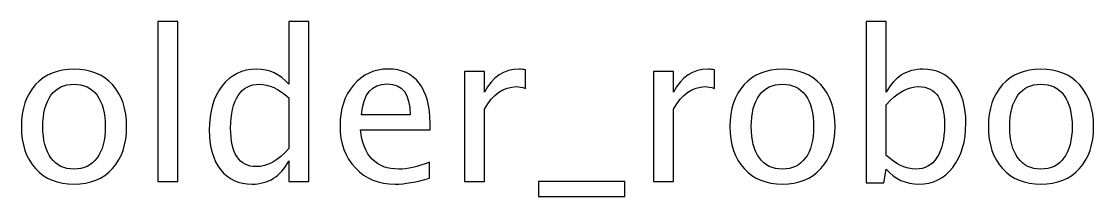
# Model space of a CAD drawing. Header units: centimetres. Extents: x -31.2 to 31.2, y -24.9 to 29.2.
# Drawn here: x -20.83 to -14.28, y 28.08 to 29.15 of the extents above; entities that cross this region are included whole.
import ezdxf

# ---------------------------------------------------------------- set-up
doc = ezdxf.new("R2010")
doc.units = ezdxf.units.CM
doc.header["$MEASUREMENT"] = 0
doc.layers.add('Layer 1', color=7, linetype='Continuous')

msp = doc.modelspace()

# ---------------------------------------------------------------- linework, layer by layer
at = {"layer": 'Layer 1'}
for points, knots in [([(-19.99762, 28.17044), (-19.99762, 28.17044), (-19.99762, 29.14961), (-19.99762, 29.14961), (-19.99762, 29.14961), (-19.99762, 29.14961), (-19.8757, 29.14961), (-19.8757, 29.14961), (-19.8757, 29.14961), (-19.8757, 29.14961), (-19.8757, 28.17044), (-19.8757, 28.17044), (-19.8757, 28.17044), (-19.8757, 28.17044), (-19.99762, 28.17044), (-19.99762, 28.17044)], [0, 0, 0, 0, 0.2, 0.2, 0.2, 0.2, 0.4, 0.4, 0.4, 0.4, 0.6, 0.6, 0.6, 0.6, 1, 1, 1, 1]), ([(-19.19752, 28.17044), (-19.19752, 28.17044), (-19.19752, 28.29681), (-19.19752, 28.29681), (-19.19752, 28.29681), (-19.24726, 28.2024), (-19.32219, 28.1552), (-19.42231, 28.1552), (-19.42231, 28.1552), (-19.50359, 28.1552), (-19.56751, 28.18462), (-19.61408, 28.24368), (-19.61408, 28.24368), (-19.66065, 28.30273), (-19.68393, 28.38338), (-19.68393, 28.48561), (-19.68393, 28.48561), (-19.68393, 28.59737), (-19.65747, 28.68733), (-19.60477, 28.75549), (-19.60477, 28.75549), (-19.55185, 28.82343), (-19.48242, 28.85751), (-19.39627, 28.85751), (-19.39627, 28.85751), (-19.31648, 28.85751), (-19.25001, 28.82703), (-19.19752, 28.76586), (-19.19752, 28.76586), (-19.19752, 28.76586), (-19.19752, 29.14961), (-19.19752, 29.14961), (-19.19752, 29.14961), (-19.19752, 29.14961), (-19.0756, 29.14961), (-19.0756, 29.14961), (-19.0756, 29.14961), (-19.0756, 29.14961), (-19.0756, 28.17044), (-19.0756, 28.17044), (-19.0756, 28.17044), (-19.0756, 28.17044), (-19.19752, 28.17044), (-19.19752, 28.17044)], [0, 0, 0, 0, 0.0833333, 0.0833333, 0.0833333, 0.0833333, 0.1666667, 0.1666667, 0.1666667, 0.1666667, 0.25, 0.25, 0.25, 0.25, 0.3333333, 0.3333333, 0.3333333, 0.3333333, 0.4166667, 0.4166667, 0.4166667, 0.4166667, 0.5, 0.5, 0.5, 0.5, 0.5833333, 0.5833333, 0.5833333, 0.5833333, 0.6666667, 0.6666667, 0.6666667, 0.6666667, 0.75, 0.75, 0.75, 0.75, 0.8333333, 0.8333333, 0.8333333, 0.8333333, 1, 1, 1, 1]), ([(-15.66926, 28.16282), (-15.66926, 28.16282), (-15.66926, 29.14961), (-15.66926, 29.14961), (-15.66926, 29.14961), (-15.66926, 29.14961), (-15.54734, 29.14961), (-15.54734, 29.14961), (-15.54734, 29.14961), (-15.54734, 29.14961), (-15.54734, 28.71633), (-15.54734, 28.71633), (-15.54734, 28.71633), (-15.49739, 28.81052), (-15.42224, 28.85751), (-15.32213, 28.85751), (-15.32213, 28.85751), (-15.24106, 28.85751), (-15.17735, 28.82809), (-15.13078, 28.76903), (-15.13078, 28.76903), (-15.08421, 28.70998), (-15.06093, 28.62933), (-15.06093, 28.5271), (-15.06093, 28.5271), (-15.06093, 28.41576), (-15.08739, 28.3258), (-15.14009, 28.25765), (-15.14009, 28.25765), (-15.1928, 28.18928), (-15.26222, 28.1552), (-15.34816, 28.1552), (-15.34816, 28.1552), (-15.42796, 28.1552), (-15.49442, 28.18568), (-15.54734, 28.24685), (-15.54734, 28.24685), (-15.54734, 28.24685), (-15.56216, 28.16282), (-15.56216, 28.16282), (-15.56216, 28.16282), (-15.56216, 28.16282), (-15.66926, 28.16282), (-15.66926, 28.16282)], [0, 0, 0, 0, 0.0833333, 0.0833333, 0.0833333, 0.0833333, 0.1666667, 0.1666667, 0.1666667, 0.1666667, 0.25, 0.25, 0.25, 0.25, 0.3333333, 0.3333333, 0.3333333, 0.3333333, 0.4166667, 0.4166667, 0.4166667, 0.4166667, 0.5, 0.5, 0.5, 0.5, 0.5833333, 0.5833333, 0.5833333, 0.5833333, 0.6666667, 0.6666667, 0.6666667, 0.6666667, 0.75, 0.75, 0.75, 0.75, 0.8333333, 0.8333333, 0.8333333, 0.8333333, 1, 1, 1, 1]), ([(-20.50985, 28.1552), (-20.6087, 28.1552), (-20.68701, 28.18674), (-20.74459, 28.24982), (-20.74459, 28.24982), (-20.80237, 28.31289), (-20.83116, 28.39862), (-20.83116, 28.50678), (-20.83116, 28.50678), (-20.83116, 28.61473), (-20.80237, 28.70024), (-20.74459, 28.76311), (-20.74459, 28.76311), (-20.68701, 28.82597), (-20.6087, 28.85751), (-20.50985, 28.85751), (-20.50985, 28.85751), (-20.411, 28.85751), (-20.33268, 28.82597), (-20.27511, 28.76311), (-20.27511, 28.76311), (-20.21733, 28.70024), (-20.18854, 28.61473), (-20.18854, 28.50678), (-20.18854, 28.50678), (-20.18854, 28.39862), (-20.21733, 28.31289), (-20.27511, 28.24982), (-20.27511, 28.24982), (-20.33268, 28.18674), (-20.411, 28.1552), (-20.50985, 28.1552)], [0, 0, 0, 0, 0.1111111, 0.1111111, 0.1111111, 0.1111111, 0.2222222, 0.2222222, 0.2222222, 0.2222222, 0.3333333, 0.3333333, 0.3333333, 0.3333333, 0.4444444, 0.4444444, 0.4444444, 0.4444444, 0.5555556, 0.5555556, 0.5555556, 0.5555556, 0.6666667, 0.6666667, 0.6666667, 0.6666667, 0.7777778, 0.7777778, 0.7777778, 0.7777778, 1, 1, 1, 1]), ([(-18.33731, 28.19203), (-18.41922, 28.16748), (-18.48929, 28.1552), (-18.54771, 28.1552), (-18.54771, 28.1552), (-18.6474, 28.1552), (-18.72847, 28.18822), (-18.79091, 28.25405), (-18.79091, 28.25405), (-18.85335, 28.31988), (-18.88468, 28.40518), (-18.88468, 28.51017), (-18.88468, 28.51017), (-18.88468, 28.61198), (-18.85716, 28.69559), (-18.80192, 28.76099), (-18.80192, 28.76099), (-18.74667, 28.82618), (-18.67598, 28.85878), (-18.58983, 28.85878), (-18.58983, 28.85878), (-18.50834, 28.85878), (-18.44526, 28.82978), (-18.40081, 28.77179), (-18.40081, 28.77179), (-18.35636, 28.71379), (-18.33413, 28.63166), (-18.33413, 28.52519), (-18.33413, 28.52519), (-18.33413, 28.52519), (-18.33477, 28.48794), (-18.33477, 28.48794), (-18.33477, 28.48794), (-18.33477, 28.48794), (-18.76022, 28.48794), (-18.76022, 28.48794), (-18.76022, 28.48794), (-18.74244, 28.32707), (-18.66391, 28.24664), (-18.52485, 28.24664), (-18.52485, 28.24664), (-18.47383, 28.24664), (-18.41139, 28.26103), (-18.33731, 28.28982), (-18.33731, 28.28982), (-18.33731, 28.28982), (-18.33731, 28.19203), (-18.33731, 28.19203)], [0, 0, 0, 0, 0.0769231, 0.0769231, 0.0769231, 0.0769231, 0.1538462, 0.1538462, 0.1538462, 0.1538462, 0.2307692, 0.2307692, 0.2307692, 0.2307692, 0.3076923, 0.3076923, 0.3076923, 0.3076923, 0.3846154, 0.3846154, 0.3846154, 0.3846154, 0.4615385, 0.4615385, 0.4615385, 0.4615385, 0.5384615, 0.5384615, 0.5384615, 0.5384615, 0.6153846, 0.6153846, 0.6153846, 0.6153846, 0.6923077, 0.6923077, 0.6923077, 0.6923077, 0.7692308, 0.7692308, 0.7692308, 0.7692308, 0.8461538, 0.8461538, 0.8461538, 0.8461538, 1, 1, 1, 1]), ([(-18.12374, 28.17044), (-18.12374, 28.17044), (-18.12374, 28.84354), (-18.12374, 28.84354), (-18.12374, 28.84354), (-18.12374, 28.84354), (-18.00182, 28.84354), (-18.00182, 28.84354), (-18.00182, 28.84354), (-18.00182, 28.84354), (-18.00182, 28.71633), (-18.00182, 28.71633), (-18.00182, 28.71633), (-17.95335, 28.81052), (-17.88307, 28.85751), (-17.79079, 28.85751), (-17.79079, 28.85751), (-17.7783, 28.85751), (-17.76518, 28.85645), (-17.75163, 28.85434), (-17.75163, 28.85434), (-17.75163, 28.85434), (-17.75163, 28.74025), (-17.75163, 28.74025), (-17.75163, 28.74025), (-17.7728, 28.74723), (-17.79142, 28.75083), (-17.80751, 28.75083), (-17.80751, 28.75083), (-17.88498, 28.75083), (-17.94975, 28.70511), (-18.00182, 28.61346), (-18.00182, 28.61346), (-18.00182, 28.61346), (-18.00182, 28.17044), (-18.00182, 28.17044), (-18.00182, 28.17044), (-18.00182, 28.17044), (-18.12374, 28.17044), (-18.12374, 28.17044)], [0, 0, 0, 0, 0.0909091, 0.0909091, 0.0909091, 0.0909091, 0.1818182, 0.1818182, 0.1818182, 0.1818182, 0.2727273, 0.2727273, 0.2727273, 0.2727273, 0.3636364, 0.3636364, 0.3636364, 0.3636364, 0.4545455, 0.4545455, 0.4545455, 0.4545455, 0.5454545, 0.5454545, 0.5454545, 0.5454545, 0.6363636, 0.6363636, 0.6363636, 0.6363636, 0.7272727, 0.7272727, 0.7272727, 0.7272727, 0.8181818, 0.8181818, 0.8181818, 0.8181818, 1, 1, 1, 1]), ([(-16.9691, 28.17044), (-16.9691, 28.17044), (-16.9691, 28.84354), (-16.9691, 28.84354), (-16.9691, 28.84354), (-16.9691, 28.84354), (-16.84718, 28.84354), (-16.84718, 28.84354), (-16.84718, 28.84354), (-16.84718, 28.84354), (-16.84718, 28.71633), (-16.84718, 28.71633), (-16.84718, 28.71633), (-16.79871, 28.81052), (-16.72843, 28.85751), (-16.63615, 28.85751), (-16.63615, 28.85751), (-16.62366, 28.85751), (-16.61054, 28.85645), (-16.59699, 28.85434), (-16.59699, 28.85434), (-16.59699, 28.85434), (-16.59699, 28.74025), (-16.59699, 28.74025), (-16.59699, 28.74025), (-16.61816, 28.74723), (-16.63678, 28.75083), (-16.65287, 28.75083), (-16.65287, 28.75083), (-16.73034, 28.75083), (-16.79511, 28.70511), (-16.84718, 28.61346), (-16.84718, 28.61346), (-16.84718, 28.61346), (-16.84718, 28.17044), (-16.84718, 28.17044), (-16.84718, 28.17044), (-16.84718, 28.17044), (-16.9691, 28.17044), (-16.9691, 28.17044)], [0, 0, 0, 0, 0.0909091, 0.0909091, 0.0909091, 0.0909091, 0.1818182, 0.1818182, 0.1818182, 0.1818182, 0.2727273, 0.2727273, 0.2727273, 0.2727273, 0.3636364, 0.3636364, 0.3636364, 0.3636364, 0.4545455, 0.4545455, 0.4545455, 0.4545455, 0.5454545, 0.5454545, 0.5454545, 0.5454545, 0.6363636, 0.6363636, 0.6363636, 0.6363636, 0.7272727, 0.7272727, 0.7272727, 0.7272727, 0.8181818, 0.8181818, 0.8181818, 0.8181818, 1, 1, 1, 1]), ([(-16.18149, 28.1552), (-16.28034, 28.1552), (-16.35865, 28.18674), (-16.41623, 28.24982), (-16.41623, 28.24982), (-16.47401, 28.31289), (-16.5028, 28.39862), (-16.5028, 28.50678), (-16.5028, 28.50678), (-16.5028, 28.61473), (-16.47401, 28.70024), (-16.41623, 28.76311), (-16.41623, 28.76311), (-16.35865, 28.82597), (-16.28034, 28.85751), (-16.18149, 28.85751), (-16.18149, 28.85751), (-16.08264, 28.85751), (-16.00432, 28.82597), (-15.94675, 28.76311), (-15.94675, 28.76311), (-15.88897, 28.70024), (-15.86018, 28.61473), (-15.86018, 28.50678), (-15.86018, 28.50678), (-15.86018, 28.39862), (-15.88897, 28.31289), (-15.94675, 28.24982), (-15.94675, 28.24982), (-16.00432, 28.18674), (-16.08264, 28.1552), (-16.18149, 28.1552)], [0, 0, 0, 0, 0.1111111, 0.1111111, 0.1111111, 0.1111111, 0.2222222, 0.2222222, 0.2222222, 0.2222222, 0.3333333, 0.3333333, 0.3333333, 0.3333333, 0.4444444, 0.4444444, 0.4444444, 0.4444444, 0.5555556, 0.5555556, 0.5555556, 0.5555556, 0.6666667, 0.6666667, 0.6666667, 0.6666667, 0.7777778, 0.7777778, 0.7777778, 0.7777778, 1, 1, 1, 1]), ([(-14.60204, 28.1552), (-14.70089, 28.1552), (-14.7792, 28.18674), (-14.83678, 28.24982), (-14.83678, 28.24982), (-14.89456, 28.31289), (-14.92335, 28.39862), (-14.92335, 28.50678), (-14.92335, 28.50678), (-14.92335, 28.61473), (-14.89456, 28.70024), (-14.83678, 28.76311), (-14.83678, 28.76311), (-14.7792, 28.82597), (-14.70089, 28.85751), (-14.60204, 28.85751), (-14.60204, 28.85751), (-14.50319, 28.85751), (-14.42487, 28.82597), (-14.3673, 28.76311), (-14.3673, 28.76311), (-14.30952, 28.70024), (-14.28073, 28.61473), (-14.28073, 28.50678), (-14.28073, 28.50678), (-14.28073, 28.39862), (-14.30952, 28.31289), (-14.3673, 28.24982), (-14.3673, 28.24982), (-14.42487, 28.18674), (-14.50319, 28.1552), (-14.60204, 28.1552)], [0, 0, 0, 0, 0.1111111, 0.1111111, 0.1111111, 0.1111111, 0.2222222, 0.2222222, 0.2222222, 0.2222222, 0.3333333, 0.3333333, 0.3333333, 0.3333333, 0.4444444, 0.4444444, 0.4444444, 0.4444444, 0.5555556, 0.5555556, 0.5555556, 0.5555556, 0.6666667, 0.6666667, 0.6666667, 0.6666667, 0.7777778, 0.7777778, 0.7777778, 0.7777778, 1, 1, 1, 1]), ([(-20.51006, 28.24664), (-20.44974, 28.24664), (-20.40275, 28.26929), (-20.3693, 28.3148), (-20.3693, 28.3148), (-20.33607, 28.36009), (-20.31935, 28.42423), (-20.31935, 28.50678), (-20.31935, 28.50678), (-20.31935, 28.58912), (-20.33607, 28.65304), (-20.3693, 28.69834), (-20.3693, 28.69834), (-20.40275, 28.74342), (-20.44974, 28.76607), (-20.51006, 28.76607), (-20.51006, 28.76607), (-20.5706, 28.76607), (-20.61759, 28.74342), (-20.65061, 28.69834), (-20.65061, 28.69834), (-20.68384, 28.65304), (-20.70035, 28.58912), (-20.70035, 28.50678), (-20.70035, 28.50678), (-20.70035, 28.42423), (-20.68384, 28.36009), (-20.65061, 28.3148), (-20.65061, 28.3148), (-20.61759, 28.26929), (-20.5706, 28.24664), (-20.51006, 28.24664)], [0, 0, 0, 0, 0.1111111, 0.1111111, 0.1111111, 0.1111111, 0.2222222, 0.2222222, 0.2222222, 0.2222222, 0.3333333, 0.3333333, 0.3333333, 0.3333333, 0.4444444, 0.4444444, 0.4444444, 0.4444444, 0.5555556, 0.5555556, 0.5555556, 0.5555556, 0.6666667, 0.6666667, 0.6666667, 0.6666667, 0.7777778, 0.7777778, 0.7777778, 0.7777778, 1, 1, 1, 1]), ([(-19.19752, 28.68246), (-19.26081, 28.73813), (-19.32071, 28.76607), (-19.37744, 28.76607), (-19.37744, 28.76607), (-19.43332, 28.76607), (-19.4765, 28.74279), (-19.50719, 28.69601), (-19.50719, 28.69601), (-19.53788, 28.64944), (-19.55312, 28.5834), (-19.55312, 28.49789), (-19.55312, 28.49789), (-19.55312, 28.34062), (-19.50105, 28.26188), (-19.3967, 28.26188), (-19.3967, 28.26188), (-19.32896, 28.26188), (-19.2625, 28.29892), (-19.19752, 28.37279), (-19.19752, 28.37279), (-19.19752, 28.37279), (-19.19752, 28.68246), (-19.19752, 28.68246)], [0, 0, 0, 0, 0.1428571, 0.1428571, 0.1428571, 0.1428571, 0.2857143, 0.2857143, 0.2857143, 0.2857143, 0.4285714, 0.4285714, 0.4285714, 0.4285714, 0.5714286, 0.5714286, 0.5714286, 0.5714286, 0.7142857, 0.7142857, 0.7142857, 0.7142857, 1, 1, 1, 1]), ([(-18.75387, 28.57938), (-18.75387, 28.57938), (-18.45669, 28.57938), (-18.45669, 28.57938), (-18.45669, 28.57938), (-18.45669, 28.70469), (-18.50347, 28.76734), (-18.59681, 28.76734), (-18.59681, 28.76734), (-18.69079, 28.76734), (-18.74307, 28.70469), (-18.75387, 28.57938)], [0, 0, 0, 0, 0.25, 0.25, 0.25, 0.25, 0.5, 0.5, 0.5, 0.5, 1, 1, 1, 1]), ([(-16.1817, 28.24664), (-16.12138, 28.24664), (-16.07439, 28.26929), (-16.04094, 28.3148), (-16.04094, 28.3148), (-16.00771, 28.36009), (-15.99099, 28.42423), (-15.99099, 28.50678), (-15.99099, 28.50678), (-15.99099, 28.58912), (-16.00771, 28.65304), (-16.04094, 28.69834), (-16.04094, 28.69834), (-16.07439, 28.74342), (-16.12138, 28.76607), (-16.1817, 28.76607), (-16.1817, 28.76607), (-16.24224, 28.76607), (-16.28923, 28.74342), (-16.32225, 28.69834), (-16.32225, 28.69834), (-16.35548, 28.65304), (-16.37199, 28.58912), (-16.37199, 28.50678), (-16.37199, 28.50678), (-16.37199, 28.42423), (-16.35548, 28.36009), (-16.32225, 28.3148), (-16.32225, 28.3148), (-16.28923, 28.26929), (-16.24224, 28.24664), (-16.1817, 28.24664)], [0, 0, 0, 0, 0.1111111, 0.1111111, 0.1111111, 0.1111111, 0.2222222, 0.2222222, 0.2222222, 0.2222222, 0.3333333, 0.3333333, 0.3333333, 0.3333333, 0.4444444, 0.4444444, 0.4444444, 0.4444444, 0.5555556, 0.5555556, 0.5555556, 0.5555556, 0.6666667, 0.6666667, 0.6666667, 0.6666667, 0.7777778, 0.7777778, 0.7777778, 0.7777778, 1, 1, 1, 1]), ([(-14.60225, 28.24664), (-14.54193, 28.24664), (-14.49494, 28.26929), (-14.46149, 28.3148), (-14.46149, 28.3148), (-14.42826, 28.36009), (-14.41154, 28.42423), (-14.41154, 28.50678), (-14.41154, 28.50678), (-14.41154, 28.58912), (-14.42826, 28.65304), (-14.46149, 28.69834), (-14.46149, 28.69834), (-14.49494, 28.74342), (-14.54193, 28.76607), (-14.60225, 28.76607), (-14.60225, 28.76607), (-14.66279, 28.76607), (-14.70978, 28.74342), (-14.7428, 28.69834), (-14.7428, 28.69834), (-14.77603, 28.65304), (-14.79254, 28.58912), (-14.79254, 28.50678), (-14.79254, 28.50678), (-14.79254, 28.42423), (-14.77603, 28.36009), (-14.7428, 28.3148), (-14.7428, 28.3148), (-14.70978, 28.26929), (-14.66279, 28.24664), (-14.60225, 28.24664)], [0, 0, 0, 0, 0.1111111, 0.1111111, 0.1111111, 0.1111111, 0.2222222, 0.2222222, 0.2222222, 0.2222222, 0.3333333, 0.3333333, 0.3333333, 0.3333333, 0.4444444, 0.4444444, 0.4444444, 0.4444444, 0.5555556, 0.5555556, 0.5555556, 0.5555556, 0.6666667, 0.6666667, 0.6666667, 0.6666667, 0.7777778, 0.7777778, 0.7777778, 0.7777778, 1, 1, 1, 1]), ([(-15.54734, 28.33088), (-15.48447, 28.27479), (-15.42457, 28.24664), (-15.36763, 28.24664), (-15.36763, 28.24664), (-15.31154, 28.24664), (-15.26815, 28.27014), (-15.23767, 28.31691), (-15.23767, 28.31691), (-15.20698, 28.36369), (-15.19174, 28.42952), (-15.19174, 28.51461), (-15.19174, 28.51461), (-15.19174, 28.67209), (-15.24381, 28.75083), (-15.34795, 28.75083), (-15.34795, 28.75083), (-15.41611, 28.75083), (-15.48257, 28.714), (-15.54734, 28.64013), (-15.54734, 28.64013), (-15.54734, 28.64013), (-15.54734, 28.33088), (-15.54734, 28.33088)], [0, 0, 0, 0, 0.1428571, 0.1428571, 0.1428571, 0.1428571, 0.2857143, 0.2857143, 0.2857143, 0.2857143, 0.4285714, 0.4285714, 0.4285714, 0.4285714, 0.5714286, 0.5714286, 0.5714286, 0.5714286, 0.7142857, 0.7142857, 0.7142857, 0.7142857, 1, 1, 1, 1]), ([(-17.67268, 28.079), (-17.67268, 28.079), (-17.67268, 28.17044), (-17.67268, 28.17044), (-17.67268, 28.17044), (-17.67268, 28.17044), (-17.14436, 28.17044), (-17.14436, 28.17044), (-17.14436, 28.17044), (-17.14436, 28.17044), (-17.14436, 28.079), (-17.14436, 28.079), (-17.14436, 28.079), (-17.14436, 28.079), (-17.67268, 28.079), (-17.67268, 28.079)], [0, 0, 0, 0, 0.2, 0.2, 0.2, 0.2, 0.4, 0.4, 0.4, 0.4, 0.6, 0.6, 0.6, 0.6, 1, 1, 1, 1])]:
    msp.add_open_spline(points, degree=3, knots=knots, dxfattribs=at)

doc.saveas('drawing.dxf')
